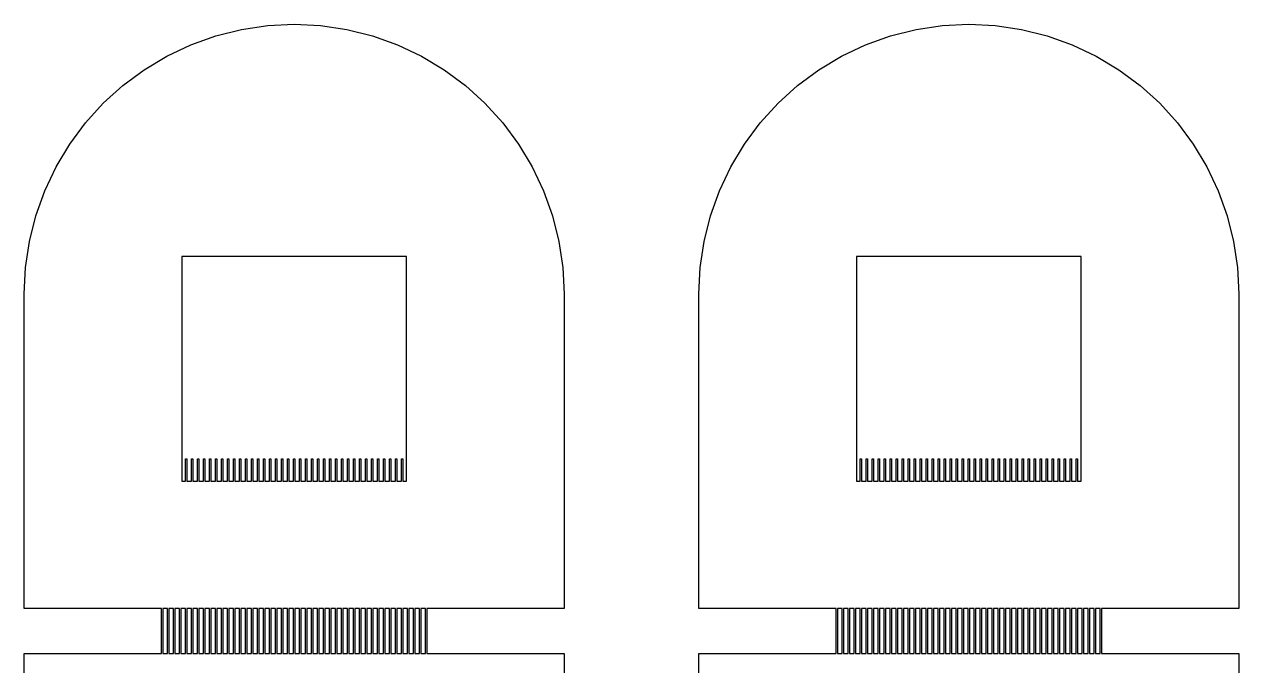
# Model space of a CAD drawing. Extents: x -25 to 122, y -49 to 104.
# Drawn here: x 18.8 to 27.05, y 4.35 to 8.71 of the extents above; entities that cross this region are included whole.
import ezdxf

# ---------------------------------------------------------------- set-up
doc = ezdxf.new("R2010")
doc.units = 0

msp = doc.modelspace()

# ---------------------------------------------------------------- linework, layer by layer
for p, q in [((20.1023, 8.63345), (20.2769, 8.6772)), ((20.2769, 8.6772), (20.455, 8.7036)), ((20.455, 8.7036), (20.6347, 8.71243)), ((20.6347, 8.71243), (20.8145, 8.7036)), ((20.8145, 8.7036), (20.9926, 8.6772)), ((20.9926, 8.6772), (21.1672, 8.63345)), ((24.6878, 8.63345), (24.8624, 8.6772)), ((24.8624, 8.6772), (25.0405, 8.7036)), ((25.0405, 8.7036), (25.2202, 8.71243)), ((25.2202, 8.71243), (25.4, 8.7036)), ((25.4, 8.7036), (25.5781, 8.6772)), ((25.5781, 8.6772), (25.7527, 8.63345)), ((19.9328, 8.57281), (20.1023, 8.63345)), ((21.1672, 8.63345), (21.3367, 8.57281)), ((24.5183, 8.57281), (24.6878, 8.63345)), ((25.7527, 8.63345), (25.9222, 8.57281)), ((19.7701, 8.49585), (19.9328, 8.57281)), ((21.3367, 8.57281), (21.4994, 8.49585)), ((24.3556, 8.49585), (24.5183, 8.57281)), ((25.9222, 8.57281), (26.0849, 8.49585)), ((19.6157, 8.40332), (19.7701, 8.49585)), ((21.4994, 8.49585), (21.6538, 8.40332)), ((24.2012, 8.40332), (24.3556, 8.49585)), ((26.0849, 8.49585), (26.2393, 8.40332)), ((19.4711, 8.2961), (19.6157, 8.40332)), ((21.6538, 8.40332), (21.7983, 8.2961)), ((24.0566, 8.2961), (24.2012, 8.40332)), ((26.2393, 8.40332), (26.3839, 8.2961)), ((19.3378, 8.1752), (19.4711, 8.2961)), ((21.7983, 8.2961), (21.9317, 8.1752)), ((23.9233, 8.1752), (24.0566, 8.2961)), ((26.3839, 8.2961), (26.5172, 8.1752)), ((19.2169, 8.04184), (19.3378, 8.1752)), ((21.9317, 8.1752), (22.0526, 8.04184)), ((23.8024, 8.04184), (23.9233, 8.1752)), ((26.5172, 8.1752), (26.6381, 8.04184)), ((19.1097, 7.89726), (19.2169, 8.04184)), ((22.0526, 8.04184), (22.1598, 7.89726)), ((23.6952, 7.89726), (23.8024, 8.04184)), ((26.6381, 8.04184), (26.7453, 7.89726)), ((19.0171, 7.74287), (19.1097, 7.89726)), ((22.1598, 7.89726), (22.2523, 7.74287)), ((23.6026, 7.74287), (23.6952, 7.89726)), ((26.7453, 7.89726), (26.8378, 7.74287)), ((18.9402, 7.58015), (19.0171, 7.74287)), ((22.2523, 7.74287), (22.3293, 7.58015)), ((23.5257, 7.58015), (23.6026, 7.74287)), ((26.8378, 7.74287), (26.9148, 7.58015)), ((18.8795, 7.41068), (18.9402, 7.58015)), ((22.3293, 7.58015), (22.39, 7.41068)), ((23.465, 7.41068), (23.5257, 7.58015)), ((26.9148, 7.58015), (26.9755, 7.41068)), ((18.8358, 7.23607), (18.8795, 7.41068)), ((22.39, 7.41068), (22.4337, 7.23607)), ((23.4213, 7.23607), (23.465, 7.41068)), ((26.9755, 7.41068), (27.0192, 7.23607)), ((18.8094, 7.05801), (18.8358, 7.23607)), ((22.4337, 7.23607), (22.4601, 7.05801)), ((23.3949, 7.05801), (23.4213, 7.23607)), ((27.0192, 7.23607), (27.0456, 7.05801)), ((21.399, 7.133), (19.8705, 7.133)), ((19.8705, 7.133), (19.8705, 5.60449)), ((21.399, 5.60449), (21.399, 7.133)), ((25.9845, 7.133), (24.456, 7.133)), ((24.456, 7.133), (24.456, 5.60449)), ((25.9845, 5.60449), (25.9845, 7.133)), ((18.8006, 6.87823), (18.8094, 7.05801)), ((22.4601, 7.05801), (22.4689, 6.87823)), ((23.386, 6.87823), (23.3949, 7.05801)), ((27.0456, 7.05801), (27.0544, 6.87823)), ((18.8006, 4.73834), (18.8006, 6.87823)), ((22.4689, 6.87823), (22.4689, 4.73834)), ((23.386, 4.73834), (23.386, 6.87823)), ((27.0544, 6.87823), (27.0544, 4.73834)), ((19.896, 5.75734), (19.9062, 5.75734)), ((19.896, 5.60449), (19.896, 5.75734)), ((19.9062, 5.75734), (19.9062, 5.60449)), ((19.9367, 5.60449), (19.9367, 5.75734)), ((19.9367, 5.75734), (19.9469, 5.75734)), ((19.9469, 5.75734), (19.9469, 5.60449)), ((19.9775, 5.60449), (19.9775, 5.75734)), ((19.9775, 5.75734), (19.9877, 5.75734)), ((19.9877, 5.75734), (19.9877, 5.60449)), ((20.0182, 5.60449), (20.0182, 5.75734)), ((20.0182, 5.75734), (20.0285, 5.75734)), ((20.0285, 5.75734), (20.0285, 5.60449)), ((20.059, 5.60449), (20.059, 5.75734)), ((20.059, 5.75734), (20.0692, 5.75734)), ((20.0692, 5.75734), (20.0692, 5.60449)), ((20.0998, 5.60449), (20.0998, 5.75734)), ((20.0998, 5.75734), (20.11, 5.75734)), ((20.11, 5.75734), (20.11, 5.60449)), ((20.1405, 5.60449), (20.1405, 5.75734)), ((20.1405, 5.75734), (20.1507, 5.75734)), ((20.1507, 5.75734), (20.1507, 5.60449)), ((20.1813, 5.60449), (20.1813, 5.75734)), ((20.1813, 5.75734), (20.1915, 5.75734)), ((20.1915, 5.75734), (20.1915, 5.60449)), ((20.222, 5.60449), (20.222, 5.75734)), ((20.222, 5.75734), (20.2323, 5.75734)), ((20.2323, 5.75734), (20.2323, 5.60449)), ((20.2628, 5.60449), (20.2628, 5.75734)), ((20.2628, 5.75734), (20.273, 5.75734)), ((20.273, 5.75734), (20.273, 5.60449)), ((20.3036, 5.60449), (20.3036, 5.75734)), ((20.3036, 5.75734), (20.3138, 5.75734)), ((20.3138, 5.75734), (20.3138, 5.60449)), ((20.3443, 5.60449), (20.3443, 5.75734)), ((20.3443, 5.75734), (20.3545, 5.75734)), ((20.3545, 5.75734), (20.3545, 5.60449)), ((20.3851, 5.60449), (20.3851, 5.75734)), ((20.3851, 5.75734), (20.3953, 5.75734)), ((20.3953, 5.75734), (20.3953, 5.60449)), ((20.4259, 5.60449), (20.4259, 5.75734)), ((20.4259, 5.75734), (20.4361, 5.75734)), ((20.4361, 5.75734), (20.4361, 5.60449)), ((20.4666, 5.60449), (20.4666, 5.75734)), ((20.4666, 5.75734), (20.4768, 5.75734)), ((20.4768, 5.75734), (20.4768, 5.60449)), ((20.5074, 5.60449), (20.5074, 5.75734)), ((20.5074, 5.75734), (20.5176, 5.75734)), ((20.5176, 5.75734), (20.5176, 5.60449)), ((20.5481, 5.60449), (20.5481, 5.75734)), ((20.5481, 5.75734), (20.5583, 5.75734)), ((20.5583, 5.75734), (20.5583, 5.60449)), ((20.5889, 5.60449), (20.5889, 5.75734)), ((20.5889, 5.75734), (20.5991, 5.75734)), ((20.5991, 5.75734), (20.5991, 5.60449)), ((20.6297, 5.60449), (20.6297, 5.75734)), ((20.6297, 5.75734), (20.6398, 5.75734)), ((20.6398, 5.75734), (20.6398, 5.60449)), ((20.6704, 5.60449), (20.6704, 5.75734)), ((20.6704, 5.75734), (20.6806, 5.75734)), ((20.6806, 5.75734), (20.6806, 5.60449)), ((20.7112, 5.60449), (20.7112, 5.75734)), ((20.7112, 5.75734), (20.7213, 5.75734)), ((20.7213, 5.75734), (20.7213, 5.60449)), ((20.7519, 5.60449), (20.7519, 5.75734)), ((20.7519, 5.75734), (20.7621, 5.75734)), ((20.7621, 5.75734), (20.7621, 5.60449)), ((20.7927, 5.60449), (20.7927, 5.75734)), ((20.7927, 5.75734), (20.8029, 5.75734)), ((20.8029, 5.75734), (20.8029, 5.60449)), ((20.8334, 5.60449), (20.8334, 5.75734)), ((20.8334, 5.75734), (20.8436, 5.75734)), ((20.8436, 5.75734), (20.8436, 5.60449)), ((20.8742, 5.60449), (20.8742, 5.75734)), ((20.8742, 5.75734), (20.8844, 5.75734)), ((20.8844, 5.75734), (20.8844, 5.60449)), ((20.915, 5.60449), (20.915, 5.75734)), ((20.915, 5.75734), (20.9251, 5.75734)), ((20.9251, 5.75734), (20.9251, 5.60449)), ((20.9557, 5.60449), (20.9557, 5.75734)), ((20.9557, 5.75734), (20.9659, 5.75734)), ((20.9659, 5.75734), (20.9659, 5.60449)), ((20.9965, 5.60449), (20.9965, 5.75734)), ((20.9965, 5.75734), (21.0067, 5.75734)), ((21.0067, 5.75734), (21.0067, 5.60449)), ((21.0372, 5.60449), (21.0372, 5.75734)), ((21.0372, 5.75734), (21.0474, 5.75734)), ((21.0474, 5.75734), (21.0474, 5.60449)), ((21.078, 5.60449), (21.078, 5.75734)), ((21.078, 5.75734), (21.0882, 5.75734)), ((21.0882, 5.75734), (21.0882, 5.60449)), ((21.1188, 5.60449), (21.1188, 5.75734)), ((21.1188, 5.75734), (21.1289, 5.75734)), ((21.1289, 5.75734), (21.1289, 5.60449)), ((21.1595, 5.60449), (21.1595, 5.75734)), ((21.1595, 5.75734), (21.1697, 5.75734)), ((21.1697, 5.75734), (21.1697, 5.60449)), ((21.2003, 5.60449), (21.2003, 5.75734)), ((21.2003, 5.75734), (21.2105, 5.75734)), ((21.2105, 5.75734), (21.2105, 5.60449)), ((21.241, 5.60449), (21.241, 5.75734)), ((21.241, 5.75734), (21.2512, 5.75734)), ((21.2512, 5.75734), (21.2512, 5.60449)), ((21.2818, 5.60449), (21.2818, 5.75734)), ((21.2818, 5.75734), (21.292, 5.75734)), ((21.292, 5.75734), (21.292, 5.60449)), ((21.3226, 5.60449), (21.3226, 5.75734)), ((21.3226, 5.75734), (21.3327, 5.75734)), ((21.3327, 5.75734), (21.3327, 5.60449)), ((21.3633, 5.60449), (21.3633, 5.75734)), ((21.3633, 5.75734), (21.3735, 5.75734)), ((21.3735, 5.75734), (21.3735, 5.60449)), ((24.4815, 5.75734), (24.4917, 5.75734)), ((24.4815, 5.60449), (24.4815, 5.75734)), ((24.4917, 5.75734), (24.4917, 5.60449)), ((24.5222, 5.60449), (24.5222, 5.75734)), ((24.5222, 5.75734), (24.5324, 5.75734)), ((24.5324, 5.75734), (24.5324, 5.60449)), ((24.563, 5.60449), (24.563, 5.75734)), ((24.563, 5.75734), (24.5732, 5.75734)), ((24.5732, 5.75734), (24.5732, 5.60449)), ((24.6037, 5.60449), (24.6037, 5.75734)), ((24.6037, 5.75734), (24.614, 5.75734)), ((24.614, 5.75734), (24.614, 5.60449)), ((24.6445, 5.60449), (24.6445, 5.75734)), ((24.6445, 5.75734), (24.6547, 5.75734)), ((24.6547, 5.75734), (24.6547, 5.60449)), ((24.6853, 5.60449), (24.6853, 5.75734)), ((24.6853, 5.75734), (24.6955, 5.75734)), ((24.6955, 5.75734), (24.6955, 5.60449)), ((24.726, 5.60449), (24.726, 5.75734)), ((24.726, 5.75734), (24.7362, 5.75734)), ((24.7362, 5.75734), (24.7362, 5.60449)), ((24.7668, 5.60449), (24.7668, 5.75734)), ((24.7668, 5.75734), (24.777, 5.75734)), ((24.777, 5.75734), (24.777, 5.60449)), ((24.8076, 5.60449), (24.8076, 5.75734)), ((24.8076, 5.75734), (24.8177, 5.75734)), ((24.8177, 5.75734), (24.8177, 5.60449)), ((24.8483, 5.60449), (24.8483, 5.75734)), ((24.8483, 5.75734), (24.8585, 5.75734)), ((24.8585, 5.75734), (24.8585, 5.60449)), ((24.8891, 5.60449), (24.8891, 5.75734)), ((24.8891, 5.75734), (24.8993, 5.75734)), ((24.8993, 5.75734), (24.8993, 5.60449)), ((24.9298, 5.60449), (24.9298, 5.75734)), ((24.9298, 5.75734), (24.94, 5.75734)), ((24.94, 5.75734), (24.94, 5.60449)), ((24.9706, 5.60449), (24.9706, 5.75734)), ((24.9706, 5.75734), (24.9808, 5.75734)), ((24.9808, 5.75734), (24.9808, 5.60449)), ((25.0114, 5.60449), (25.0114, 5.75734)), ((25.0114, 5.75734), (25.0215, 5.75734)), ((25.0215, 5.75734), (25.0215, 5.60449)), ((25.0521, 5.60449), (25.0521, 5.75734)), ((25.0521, 5.75734), (25.0623, 5.75734)), ((25.0623, 5.75734), (25.0623, 5.60449)), ((25.0929, 5.60449), (25.0929, 5.75734)), ((25.0929, 5.75734), (25.1031, 5.75734)), ((25.1031, 5.75734), (25.1031, 5.60449)), ((25.1336, 5.60449), (25.1336, 5.75734)), ((25.1336, 5.75734), (25.1438, 5.75734)), ((25.1438, 5.75734), (25.1438, 5.60449)), ((25.1744, 5.60449), (25.1744, 5.75734)), ((25.1744, 5.75734), (25.1846, 5.75734)), ((25.1846, 5.75734), (25.1846, 5.60449)), ((25.2152, 5.60449), (25.2152, 5.75734)), ((25.2152, 5.75734), (25.2253, 5.75734)), ((25.2253, 5.75734), (25.2253, 5.60449)), ((25.2559, 5.60449), (25.2559, 5.75734)), ((25.2559, 5.75734), (25.2661, 5.75734)), ((25.2661, 5.75734), (25.2661, 5.60449)), ((25.2967, 5.60449), (25.2967, 5.75734)), ((25.2967, 5.75734), (25.3069, 5.75734)), ((25.3069, 5.75734), (25.3069, 5.60449)), ((25.3374, 5.60449), (25.3374, 5.75734)), ((25.3374, 5.75734), (25.3476, 5.75734)), ((25.3476, 5.75734), (25.3476, 5.60449)), ((25.3782, 5.60449), (25.3782, 5.75734)), ((25.3782, 5.75734), (25.3884, 5.75734)), ((25.3884, 5.75734), (25.3884, 5.60449)), ((25.4189, 5.60449), (25.4189, 5.75734)), ((25.4189, 5.75734), (25.4291, 5.75734)), ((25.4291, 5.75734), (25.4291, 5.60449)), ((25.4597, 5.60449), (25.4597, 5.75734)), ((25.4597, 5.75734), (25.4699, 5.75734)), ((25.4699, 5.75734), (25.4699, 5.60449)), ((25.5005, 5.60449), (25.5005, 5.75734)), ((25.5005, 5.75734), (25.5107, 5.75734)), ((25.5107, 5.75734), (25.5107, 5.60449)), ((25.5412, 5.60449), (25.5412, 5.75734)), ((25.5412, 5.75734), (25.5514, 5.75734)), ((25.5514, 5.75734), (25.5514, 5.60449)), ((25.582, 5.60449), (25.582, 5.75734)), ((25.582, 5.75734), (25.5922, 5.75734)), ((25.5922, 5.75734), (25.5922, 5.60449)), ((25.6227, 5.60449), (25.6227, 5.75734)), ((25.6227, 5.75734), (25.6329, 5.75734)), ((25.6329, 5.75734), (25.6329, 5.60449)), ((25.6635, 5.60449), (25.6635, 5.75734)), ((25.6635, 5.75734), (25.6737, 5.75734)), ((25.6737, 5.75734), (25.6737, 5.60449)), ((25.7043, 5.60449), (25.7043, 5.75734)), ((25.7043, 5.75734), (25.7144, 5.75734)), ((25.7144, 5.75734), (25.7144, 5.60449)), ((25.745, 5.60449), (25.745, 5.75734)), ((25.745, 5.75734), (25.7552, 5.75734)), ((25.7552, 5.75734), (25.7552, 5.60449)), ((25.7858, 5.60449), (25.7858, 5.75734)), ((25.7858, 5.75734), (25.796, 5.75734)), ((25.796, 5.75734), (25.796, 5.60449)), ((25.8265, 5.60449), (25.8265, 5.75734)), ((25.8265, 5.75734), (25.8367, 5.75734)), ((25.8367, 5.75734), (25.8367, 5.60449)), ((25.8673, 5.60449), (25.8673, 5.75734)), ((25.8673, 5.75734), (25.8775, 5.75734)), ((25.8775, 5.75734), (25.8775, 5.60449)), ((25.9081, 5.60449), (25.9081, 5.75734)), ((25.9081, 5.75734), (25.9183, 5.75734)), ((25.9183, 5.75734), (25.9183, 5.60449)), ((25.9488, 5.60449), (25.9488, 5.75734)), ((25.9488, 5.75734), (25.959, 5.75734)), ((25.959, 5.75734), (25.959, 5.60449)), ((19.8705, 5.60449), (19.896, 5.60449)), ((19.9062, 5.60449), (19.9367, 5.60449)), ((19.9469, 5.60449), (19.9775, 5.60449)), ((19.9877, 5.60449), (20.0182, 5.60449)), ((20.0285, 5.60449), (20.059, 5.60449)), ((20.0692, 5.60449), (20.0998, 5.60449)), ((20.11, 5.60449), (20.1405, 5.60449)), ((20.1507, 5.60449), (20.1813, 5.60449)), ((20.1915, 5.60449), (20.222, 5.60449)), ((20.2323, 5.60449), (20.2628, 5.60449)), ((20.273, 5.60449), (20.3036, 5.60449)), ((20.3138, 5.60449), (20.3443, 5.60449)), ((20.3545, 5.60449), (20.3851, 5.60449)), ((20.3953, 5.60449), (20.4259, 5.60449)), ((20.4361, 5.60449), (20.4666, 5.60449)), ((20.4768, 5.60449), (20.5074, 5.60449)), ((20.5176, 5.60449), (20.5481, 5.60449)), ((20.5583, 5.60449), (20.5889, 5.60449)), ((20.5991, 5.60449), (20.6297, 5.60449)), ((20.6398, 5.60449), (20.6704, 5.60449)), ((20.6806, 5.60449), (20.7112, 5.60449)), ((20.7213, 5.60449), (20.7519, 5.60449)), ((20.7621, 5.60449), (20.7927, 5.60449)), ((20.8029, 5.60449), (20.8334, 5.60449)), ((20.8436, 5.60449), (20.8742, 5.60449)), ((20.8844, 5.60449), (20.915, 5.60449)), ((20.9251, 5.60449), (20.9557, 5.60449)), ((20.9659, 5.60449), (20.9965, 5.60449)), ((21.0067, 5.60449), (21.0372, 5.60449)), ((21.0474, 5.60449), (21.078, 5.60449)), ((21.0882, 5.60449), (21.1188, 5.60449)), ((21.1289, 5.60449), (21.1595, 5.60449)), ((21.1697, 5.60449), (21.2003, 5.60449)), ((21.2105, 5.60449), (21.241, 5.60449)), ((21.2512, 5.60449), (21.2818, 5.60449)), ((21.292, 5.60449), (21.3226, 5.60449)), ((21.3327, 5.60449), (21.3633, 5.60449)), ((21.3735, 5.60449), (21.399, 5.60449)), ((24.456, 5.60449), (24.4815, 5.60449)), ((24.4917, 5.60449), (24.5222, 5.60449)), ((24.5324, 5.60449), (24.563, 5.60449)), ((24.5732, 5.60449), (24.6037, 5.60449)), ((24.614, 5.60449), (24.6445, 5.60449)), ((24.6547, 5.60449), (24.6853, 5.60449)), ((24.6955, 5.60449), (24.726, 5.60449)), ((24.7362, 5.60449), (24.7668, 5.60449)), ((24.777, 5.60449), (24.8076, 5.60449)), ((24.8177, 5.60449), (24.8483, 5.60449)), ((24.8585, 5.60449), (24.8891, 5.60449)), ((24.8993, 5.60449), (24.9298, 5.60449)), ((24.94, 5.60449), (24.9706, 5.60449)), ((24.9808, 5.60449), (25.0114, 5.60449)), ((25.0215, 5.60449), (25.0521, 5.60449)), ((25.0623, 5.60449), (25.0929, 5.60449)), ((25.1031, 5.60449), (25.1336, 5.60449)), ((25.1438, 5.60449), (25.1744, 5.60449)), ((25.1846, 5.60449), (25.2152, 5.60449)), ((25.2253, 5.60449), (25.2559, 5.60449)), ((25.2661, 5.60449), (25.2967, 5.60449)), ((25.3069, 5.60449), (25.3374, 5.60449)), ((25.3476, 5.60449), (25.3782, 5.60449)), ((25.3884, 5.60449), (25.4189, 5.60449)), ((25.4291, 5.60449), (25.4597, 5.60449)), ((25.4699, 5.60449), (25.5005, 5.60449)), ((25.5107, 5.60449), (25.5412, 5.60449)), ((25.5514, 5.60449), (25.582, 5.60449)), ((25.5922, 5.60449), (25.6227, 5.60449)), ((25.6329, 5.60449), (25.6635, 5.60449)), ((25.6737, 5.60449), (25.7043, 5.60449)), ((25.7144, 5.60449), (25.745, 5.60449)), ((25.7552, 5.60449), (25.7858, 5.60449)), ((25.796, 5.60449), (25.8265, 5.60449)), ((25.8367, 5.60449), (25.8673, 5.60449)), ((25.8775, 5.60449), (25.9081, 5.60449)), ((25.9183, 5.60449), (25.9488, 5.60449)), ((25.959, 5.60449), (25.9845, 5.60449)), ((19.7329, 4.73834), (18.8006, 4.73834)), ((19.7329, 4.43265), (19.7329, 4.73834)), ((19.7737, 4.73834), (19.7431, 4.73834)), ((19.7431, 4.73834), (19.7431, 4.43265)), ((19.7737, 4.43265), (19.7737, 4.73834)), ((19.8145, 4.73834), (19.7839, 4.73834)), ((19.7839, 4.73834), (19.7839, 4.43265)), ((19.8145, 4.43265), (19.8145, 4.73834)), ((19.8552, 4.73834), (19.8246, 4.73834)), ((19.8246, 4.73834), (19.8246, 4.43265)), ((19.8552, 4.43265), (19.8552, 4.73834)), ((19.896, 4.73834), (19.8654, 4.73834)), ((19.8654, 4.73834), (19.8654, 4.43265)), ((19.896, 4.43265), (19.896, 4.73834)), ((19.9367, 4.73834), (19.9062, 4.73834)), ((19.9062, 4.73834), (19.9062, 4.43265)), ((19.9367, 4.43265), (19.9367, 4.73834)), ((19.9775, 4.73834), (19.9469, 4.73834)), ((19.9469, 4.73834), (19.9469, 4.43265)), ((19.9775, 4.43265), (19.9775, 4.73834)), ((20.0182, 4.73834), (19.9877, 4.73834)), ((19.9877, 4.73834), (19.9877, 4.43265)), ((20.0182, 4.43265), (20.0182, 4.73834)), ((20.059, 4.73834), (20.0285, 4.73834)), ((20.0285, 4.73834), (20.0285, 4.43265)), ((20.059, 4.43265), (20.059, 4.73834)), ((20.0998, 4.73834), (20.0692, 4.73834)), ((20.0692, 4.73834), (20.0692, 4.43265)), ((20.0998, 4.43265), (20.0998, 4.73834)), ((20.1405, 4.73834), (20.11, 4.73834)), ((20.11, 4.73834), (20.11, 4.43265)), ((20.1405, 4.43265), (20.1405, 4.73834)), ((20.1813, 4.73834), (20.1507, 4.73834)), ((20.1507, 4.73834), (20.1507, 4.43265)), ((20.1813, 4.43265), (20.1813, 4.73834)), ((20.222, 4.73834), (20.1915, 4.73834)), ((20.1915, 4.73834), (20.1915, 4.43265)), ((20.222, 4.43265), (20.222, 4.73834)), ((20.2628, 4.73834), (20.2323, 4.73834)), ((20.2323, 4.73834), (20.2323, 4.43265)), ((20.2628, 4.43265), (20.2628, 4.73834)), ((20.3036, 4.73834), (20.273, 4.73834)), ((20.273, 4.73834), (20.273, 4.43265)), ((20.3036, 4.43265), (20.3036, 4.73834)), ((20.3443, 4.73834), (20.3138, 4.73834)), ((20.3138, 4.73834), (20.3138, 4.43265)), ((20.3443, 4.43265), (20.3443, 4.73834)), ((20.3851, 4.73834), (20.3545, 4.73834)), ((20.3545, 4.73834), (20.3545, 4.43265)), ((20.3851, 4.43265), (20.3851, 4.73834)), ((20.4259, 4.73834), (20.3953, 4.73834)), ((20.3953, 4.73834), (20.3953, 4.43265)), ((20.4259, 4.43265), (20.4259, 4.73834)), ((20.4666, 4.73834), (20.4361, 4.73834)), ((20.4361, 4.73834), (20.4361, 4.43265)), ((20.4666, 4.43265), (20.4666, 4.73834)), ((20.5074, 4.73834), (20.4768, 4.73834)), ((20.4768, 4.73834), (20.4768, 4.43265)), ((20.5074, 4.43265), (20.5074, 4.73834)), ((20.5481, 4.73834), (20.5176, 4.73834)), ((20.5176, 4.73834), (20.5176, 4.43265)), ((20.5481, 4.43265), (20.5481, 4.73834)), ((20.5889, 4.73834), (20.5583, 4.73834)), ((20.5583, 4.73834), (20.5583, 4.43265)), ((20.5889, 4.43265), (20.5889, 4.73834)), ((20.6297, 4.73834), (20.5991, 4.73834)), ((20.5991, 4.73834), (20.5991, 4.43265)), ((20.6297, 4.43265), (20.6297, 4.73834)), ((20.6704, 4.73834), (20.6398, 4.73834)), ((20.6398, 4.73834), (20.6398, 4.43265)), ((20.6704, 4.43265), (20.6704, 4.73834)), ((20.7112, 4.73834), (20.6806, 4.73834)), ((20.6806, 4.73834), (20.6806, 4.43265)), ((20.7112, 4.43265), (20.7112, 4.73834)), ((20.7519, 4.73834), (20.7213, 4.73834)), ((20.7213, 4.73834), (20.7213, 4.43265)), ((20.7519, 4.43265), (20.7519, 4.73834)), ((20.7927, 4.73834), (20.7621, 4.73834)), ((20.7621, 4.73834), (20.7621, 4.43265)), ((20.7927, 4.43265), (20.7927, 4.73834)), ((20.8334, 4.73834), (20.8029, 4.73834)), ((20.8029, 4.73834), (20.8029, 4.43265)), ((20.8334, 4.43265), (20.8334, 4.73834)), ((20.8742, 4.73834), (20.8436, 4.73834)), ((20.8436, 4.73834), (20.8436, 4.43265)), ((20.8742, 4.43265), (20.8742, 4.73834)), ((20.915, 4.73834), (20.8844, 4.73834)), ((20.8844, 4.73834), (20.8844, 4.43265)), ((20.915, 4.43265), (20.915, 4.73834)), ((20.9557, 4.73834), (20.9251, 4.73834)), ((20.9251, 4.73834), (20.9251, 4.43265)), ((20.9557, 4.43265), (20.9557, 4.73834)), ((20.9965, 4.73834), (20.9659, 4.73834)), ((20.9659, 4.73834), (20.9659, 4.43265)), ((20.9965, 4.43265), (20.9965, 4.73834)), ((21.0372, 4.73834), (21.0067, 4.73834)), ((21.0067, 4.73834), (21.0067, 4.43265)), ((21.0372, 4.43265), (21.0372, 4.73834)), ((21.078, 4.73834), (21.0474, 4.73834)), ((21.0474, 4.73834), (21.0474, 4.43265)), ((21.078, 4.43265), (21.078, 4.73834)), ((21.1188, 4.73834), (21.0882, 4.73834)), ((21.0882, 4.73834), (21.0882, 4.43265)), ((21.1188, 4.43265), (21.1188, 4.73834)), ((21.1595, 4.73834), (21.1289, 4.73834)), ((21.1289, 4.73834), (21.1289, 4.43265)), ((21.1595, 4.43265), (21.1595, 4.73834)), ((21.2003, 4.73834), (21.1697, 4.73834)), ((21.1697, 4.73834), (21.1697, 4.43265)), ((21.2003, 4.43265), (21.2003, 4.73834)), ((21.241, 4.73834), (21.2105, 4.73834)), ((21.2105, 4.73834), (21.2105, 4.43265)), ((21.241, 4.43265), (21.241, 4.73834)), ((21.2818, 4.73834), (21.2512, 4.73834)), ((21.2512, 4.73834), (21.2512, 4.43265)), ((21.2818, 4.43265), (21.2818, 4.73834)), ((21.3226, 4.73834), (21.292, 4.73834)), ((21.292, 4.73834), (21.292, 4.43265)), ((21.3226, 4.43265), (21.3226, 4.73834)), ((21.3633, 4.73834), (21.3327, 4.73834)), ((21.3327, 4.73834), (21.3327, 4.43265)), ((21.3633, 4.43265), (21.3633, 4.73834)), ((21.4041, 4.73834), (21.3735, 4.73834)), ((21.3735, 4.73834), (21.3735, 4.43265)), ((21.4041, 4.43265), (21.4041, 4.73834)), ((21.4448, 4.73834), (21.4143, 4.73834)), ((21.4143, 4.73834), (21.4143, 4.43265)), ((21.4448, 4.43265), (21.4448, 4.73834)), ((21.4856, 4.73834), (21.455, 4.73834)), ((21.455, 4.73834), (21.455, 4.43265)), ((21.4856, 4.43265), (21.4856, 4.73834)), ((21.5264, 4.73834), (21.4958, 4.73834)), ((21.4958, 4.73834), (21.4958, 4.43265)), ((21.5264, 4.43265), (21.5264, 4.73834)), ((22.4689, 4.73834), (21.5365, 4.73834)), ((21.5365, 4.73834), (21.5365, 4.43265)), ((24.3184, 4.73834), (23.386, 4.73834)), ((24.3184, 4.43265), (24.3184, 4.73834)), ((24.3592, 4.73834), (24.3286, 4.73834)), ((24.3286, 4.73834), (24.3286, 4.43265)), ((24.3592, 4.43265), (24.3592, 4.73834)), ((24.3999, 4.73834), (24.3694, 4.73834)), ((24.3694, 4.73834), (24.3694, 4.43265)), ((24.3999, 4.43265), (24.3999, 4.73834)), ((24.4407, 4.73834), (24.4101, 4.73834)), ((24.4101, 4.73834), (24.4101, 4.43265)), ((24.4407, 4.43265), (24.4407, 4.73834)), ((24.4815, 4.73834), (24.4509, 4.73834)), ((24.4509, 4.73834), (24.4509, 4.43265)), ((24.4815, 4.43265), (24.4815, 4.73834)), ((24.5222, 4.73834), (24.4917, 4.73834)), ((24.4917, 4.73834), (24.4917, 4.43265)), ((24.5222, 4.43265), (24.5222, 4.73834)), ((24.563, 4.73834), (24.5324, 4.73834)), ((24.5324, 4.73834), (24.5324, 4.43265)), ((24.563, 4.43265), (24.563, 4.73834)), ((24.6037, 4.73834), (24.5732, 4.73834)), ((24.5732, 4.73834), (24.5732, 4.43265)), ((24.6037, 4.43265), (24.6037, 4.73834)), ((24.6445, 4.73834), (24.614, 4.73834)), ((24.614, 4.73834), (24.614, 4.43265)), ((24.6445, 4.43265), (24.6445, 4.73834)), ((24.6853, 4.73834), (24.6547, 4.73834)), ((24.6547, 4.73834), (24.6547, 4.43265)), ((24.6853, 4.43265), (24.6853, 4.73834)), ((24.726, 4.73834), (24.6955, 4.73834)), ((24.6955, 4.73834), (24.6955, 4.43265)), ((24.726, 4.43265), (24.726, 4.73834)), ((24.7668, 4.73834), (24.7362, 4.73834)), ((24.7362, 4.73834), (24.7362, 4.43265)), ((24.7668, 4.43265), (24.7668, 4.73834)), ((24.8076, 4.73834), (24.777, 4.73834)), ((24.777, 4.73834), (24.777, 4.43265)), ((24.8076, 4.43265), (24.8076, 4.73834)), ((24.8483, 4.73834), (24.8177, 4.73834)), ((24.8177, 4.73834), (24.8177, 4.43265)), ((24.8483, 4.43265), (24.8483, 4.73834)), ((24.8891, 4.73834), (24.8585, 4.73834)), ((24.8585, 4.73834), (24.8585, 4.43265)), ((24.8891, 4.43265), (24.8891, 4.73834)), ((24.9298, 4.73834), (24.8993, 4.73834)), ((24.8993, 4.73834), (24.8993, 4.43265)), ((24.9298, 4.43265), (24.9298, 4.73834)), ((24.9706, 4.73834), (24.94, 4.73834)), ((24.94, 4.73834), (24.94, 4.43265)), ((24.9706, 4.43265), (24.9706, 4.73834)), ((25.0114, 4.73834), (24.9808, 4.73834)), ((24.9808, 4.73834), (24.9808, 4.43265)), ((25.0114, 4.43265), (25.0114, 4.73834)), ((25.0521, 4.73834), (25.0215, 4.73834)), ((25.0215, 4.73834), (25.0215, 4.43265)), ((25.0521, 4.43265), (25.0521, 4.73834)), ((25.0929, 4.73834), (25.0623, 4.73834)), ((25.0623, 4.73834), (25.0623, 4.43265)), ((25.0929, 4.43265), (25.0929, 4.73834)), ((25.1336, 4.73834), (25.1031, 4.73834)), ((25.1031, 4.73834), (25.1031, 4.43265)), ((25.1336, 4.43265), (25.1336, 4.73834)), ((25.1744, 4.73834), (25.1438, 4.73834)), ((25.1438, 4.73834), (25.1438, 4.43265)), ((25.1744, 4.43265), (25.1744, 4.73834)), ((25.2152, 4.73834), (25.1846, 4.73834)), ((25.1846, 4.73834), (25.1846, 4.43265)), ((25.2152, 4.43265), (25.2152, 4.73834)), ((25.2559, 4.73834), (25.2253, 4.73834)), ((25.2253, 4.73834), (25.2253, 4.43265)), ((25.2559, 4.43265), (25.2559, 4.73834)), ((25.2967, 4.73834), (25.2661, 4.73834)), ((25.2661, 4.73834), (25.2661, 4.43265)), ((25.2967, 4.43265), (25.2967, 4.73834)), ((25.3374, 4.73834), (25.3069, 4.73834)), ((25.3069, 4.73834), (25.3069, 4.43265)), ((25.3374, 4.43265), (25.3374, 4.73834)), ((25.3782, 4.73834), (25.3476, 4.73834)), ((25.3476, 4.73834), (25.3476, 4.43265)), ((25.3782, 4.43265), (25.3782, 4.73834)), ((25.4189, 4.73834), (25.3884, 4.73834)), ((25.3884, 4.73834), (25.3884, 4.43265)), ((25.4189, 4.43265), (25.4189, 4.73834)), ((25.4597, 4.73834), (25.4291, 4.73834)), ((25.4291, 4.73834), (25.4291, 4.43265)), ((25.4597, 4.43265), (25.4597, 4.73834)), ((25.5005, 4.73834), (25.4699, 4.73834)), ((25.4699, 4.73834), (25.4699, 4.43265)), ((25.5005, 4.43265), (25.5005, 4.73834)), ((25.5412, 4.73834), (25.5107, 4.73834)), ((25.5107, 4.73834), (25.5107, 4.43265)), ((25.5412, 4.43265), (25.5412, 4.73834)), ((25.582, 4.73834), (25.5514, 4.73834)), ((25.5514, 4.73834), (25.5514, 4.43265)), ((25.582, 4.43265), (25.582, 4.73834)), ((25.6227, 4.73834), (25.5922, 4.73834)), ((25.5922, 4.73834), (25.5922, 4.43265)), ((25.6227, 4.43265), (25.6227, 4.73834)), ((25.6635, 4.73834), (25.6329, 4.73834)), ((25.6329, 4.73834), (25.6329, 4.43265)), ((25.6635, 4.43265), (25.6635, 4.73834)), ((25.7043, 4.73834), (25.6737, 4.73834)), ((25.6737, 4.73834), (25.6737, 4.43265)), ((25.7043, 4.43265), (25.7043, 4.73834)), ((25.745, 4.73834), (25.7144, 4.73834)), ((25.7144, 4.73834), (25.7144, 4.43265)), ((25.745, 4.43265), (25.745, 4.73834)), ((25.7858, 4.73834), (25.7552, 4.73834)), ((25.7552, 4.73834), (25.7552, 4.43265)), ((25.7858, 4.43265), (25.7858, 4.73834)), ((25.8265, 4.73834), (25.796, 4.73834)), ((25.796, 4.73834), (25.796, 4.43265)), ((25.8265, 4.43265), (25.8265, 4.73834)), ((25.8673, 4.73834), (25.8367, 4.73834)), ((25.8367, 4.73834), (25.8367, 4.43265)), ((25.8673, 4.43265), (25.8673, 4.73834)), ((25.9081, 4.73834), (25.8775, 4.73834)), ((25.8775, 4.73834), (25.8775, 4.43265)), ((25.9081, 4.43265), (25.9081, 4.73834)), ((25.9488, 4.73834), (25.9183, 4.73834)), ((25.9183, 4.73834), (25.9183, 4.43265)), ((25.9488, 4.43265), (25.9488, 4.73834)), ((25.9896, 4.73834), (25.959, 4.73834)), ((25.959, 4.73834), (25.959, 4.43265)), ((25.9896, 4.43265), (25.9896, 4.73834)), ((26.0303, 4.73834), (25.9998, 4.73834)), ((25.9998, 4.73834), (25.9998, 4.43265)), ((26.0303, 4.43265), (26.0303, 4.73834)), ((26.0711, 4.73834), (26.0405, 4.73834)), ((26.0405, 4.73834), (26.0405, 4.43265)), ((26.0711, 4.43265), (26.0711, 4.73834)), ((26.1119, 4.73834), (26.0813, 4.73834)), ((26.0813, 4.73834), (26.0813, 4.43265)), ((26.1119, 4.43265), (26.1119, 4.73834)), ((27.0544, 4.73834), (26.1221, 4.73834)), ((26.1221, 4.73834), (26.1221, 4.43265)), ((18.8006, 2.29274), (18.8006, 4.43265)), ((18.8006, 4.43265), (19.7329, 4.43265)), ((19.7431, 4.43265), (19.7737, 4.43265)), ((19.7839, 4.43265), (19.8145, 4.43265)), ((19.8246, 4.43265), (19.8552, 4.43265)), ((19.8654, 4.43265), (19.896, 4.43265)), ((19.9062, 4.43265), (19.9367, 4.43265)), ((19.9469, 4.43265), (19.9775, 4.43265)), ((19.9877, 4.43265), (20.0182, 4.43265)), ((20.0285, 4.43265), (20.059, 4.43265)), ((20.0692, 4.43265), (20.0998, 4.43265)), ((20.11, 4.43265), (20.1405, 4.43265)), ((20.1507, 4.43265), (20.1813, 4.43265)), ((20.1915, 4.43265), (20.222, 4.43265)), ((20.2323, 4.43265), (20.2628, 4.43265)), ((20.273, 4.43265), (20.3036, 4.43265)), ((20.3138, 4.43265), (20.3443, 4.43265)), ((20.3545, 4.43265), (20.3851, 4.43265)), ((20.3953, 4.43265), (20.4259, 4.43265)), ((20.4361, 4.43265), (20.4666, 4.43265)), ((20.4768, 4.43265), (20.5074, 4.43265)), ((20.5176, 4.43265), (20.5481, 4.43265)), ((20.5583, 4.43265), (20.5889, 4.43265)), ((20.5991, 4.43265), (20.6297, 4.43265)), ((20.6398, 4.43265), (20.6704, 4.43265)), ((20.6806, 4.43265), (20.7112, 4.43265)), ((20.7213, 4.43265), (20.7519, 4.43265)), ((20.7621, 4.43265), (20.7927, 4.43265)), ((20.8029, 4.43265), (20.8334, 4.43265)), ((20.8436, 4.43265), (20.8742, 4.43265)), ((20.8844, 4.43265), (20.915, 4.43265)), ((20.9251, 4.43265), (20.9557, 4.43265)), ((20.9659, 4.43265), (20.9965, 4.43265)), ((21.0067, 4.43265), (21.0372, 4.43265)), ((21.0474, 4.43265), (21.078, 4.43265)), ((21.0882, 4.43265), (21.1188, 4.43265)), ((21.1289, 4.43265), (21.1595, 4.43265)), ((21.1697, 4.43265), (21.2003, 4.43265)), ((21.2105, 4.43265), (21.241, 4.43265)), ((21.2512, 4.43265), (21.2818, 4.43265)), ((21.292, 4.43265), (21.3226, 4.43265)), ((21.3327, 4.43265), (21.3633, 4.43265)), ((21.3735, 4.43265), (21.4041, 4.43265)), ((21.4143, 4.43265), (21.4448, 4.43265)), ((21.455, 4.43265), (21.4856, 4.43265)), ((21.4958, 4.43265), (21.5264, 4.43265)), ((21.5365, 4.43265), (22.4689, 4.43265)), ((22.4689, 4.43265), (22.4689, 2.29274)), ((23.386, 2.29274), (23.386, 4.43265)), ((23.386, 4.43265), (24.3184, 4.43265)), ((24.3286, 4.43265), (24.3592, 4.43265)), ((24.3694, 4.43265), (24.3999, 4.43265)), ((24.4101, 4.43265), (24.4407, 4.43265)), ((24.4509, 4.43265), (24.4815, 4.43265)), ((24.4917, 4.43265), (24.5222, 4.43265)), ((24.5324, 4.43265), (24.563, 4.43265)), ((24.5732, 4.43265), (24.6037, 4.43265)), ((24.614, 4.43265), (24.6445, 4.43265)), ((24.6547, 4.43265), (24.6853, 4.43265)), ((24.6955, 4.43265), (24.726, 4.43265)), ((24.7362, 4.43265), (24.7668, 4.43265)), ((24.777, 4.43265), (24.8076, 4.43265)), ((24.8177, 4.43265), (24.8483, 4.43265)), ((24.8585, 4.43265), (24.8891, 4.43265)), ((24.8993, 4.43265), (24.9298, 4.43265)), ((24.94, 4.43265), (24.9706, 4.43265)), ((24.9808, 4.43265), (25.0114, 4.43265)), ((25.0215, 4.43265), (25.0521, 4.43265)), ((25.0623, 4.43265), (25.0929, 4.43265)), ((25.1031, 4.43265), (25.1336, 4.43265)), ((25.1438, 4.43265), (25.1744, 4.43265)), ((25.1846, 4.43265), (25.2152, 4.43265)), ((25.2253, 4.43265), (25.2559, 4.43265)), ((25.2661, 4.43265), (25.2967, 4.43265)), ((25.3069, 4.43265), (25.3374, 4.43265)), ((25.3476, 4.43265), (25.3782, 4.43265)), ((25.3884, 4.43265), (25.4189, 4.43265)), ((25.4291, 4.43265), (25.4597, 4.43265)), ((25.4699, 4.43265), (25.5005, 4.43265)), ((25.5107, 4.43265), (25.5412, 4.43265)), ((25.5514, 4.43265), (25.582, 4.43265)), ((25.5922, 4.43265), (25.6227, 4.43265)), ((25.6329, 4.43265), (25.6635, 4.43265)), ((25.6737, 4.43265), (25.7043, 4.43265)), ((25.7144, 4.43265), (25.745, 4.43265)), ((25.7552, 4.43265), (25.7858, 4.43265)), ((25.796, 4.43265), (25.8265, 4.43265)), ((25.8367, 4.43265), (25.8673, 4.43265)), ((25.8775, 4.43265), (25.9081, 4.43265)), ((25.9183, 4.43265), (25.9488, 4.43265)), ((25.959, 4.43265), (25.9896, 4.43265)), ((25.9998, 4.43265), (26.0303, 4.43265)), ((26.0405, 4.43265), (26.0711, 4.43265)), ((26.0813, 4.43265), (26.1119, 4.43265)), ((26.1221, 4.43265), (27.0544, 4.43265)), ((27.0544, 4.43265), (27.0544, 2.29274))]:
    msp.add_line(p, q)

doc.saveas('drawing.dxf')
